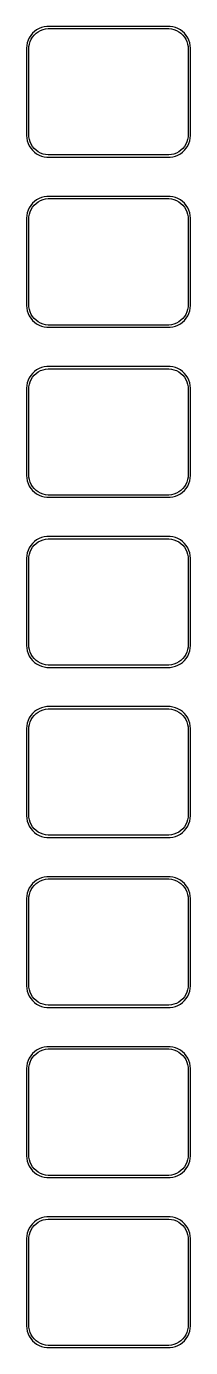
# Model space of a CAD drawing. Header units: metres. Extents: x -19 to 19, y 570 to 1146.
# Drawn here: x -18.8 to 18.8, y 843 to 1146 of the extents above; entities that cross this region are included whole.
import ezdxf

# ---------------------------------------------------------------- set-up
doc = ezdxf.new("R2010")
doc.units = ezdxf.units.M

msp = doc.modelspace()

# ---------------------------------------------------------------- linework, layer by layer
for p, q in [((-15.8789, 1145.52), (-16.4291, 1145.22)), ((-15.2951, 1145.76), (-15.8789, 1145.52)), ((-15.5224, 1145.05), (-14.9678, 1145.27)), ((-14.6869, 1145.91), (-15.2951, 1145.76)), ((-14.9678, 1145.27), (-14.3901, 1145.42)), ((-14.0639, 1145.99), (-14.6869, 1145.91)), ((-14.3901, 1145.42), (-13.7982, 1145.49)), ((14.0639, 1145.99), (-14.0639, 1145.99)), ((-13.7982, 1145.49), (13.7982, 1145.49)), ((13.7982, 1145.49), (14.3901, 1145.42)), ((14.6869, 1145.91), (14.0639, 1145.99)), ((14.3901, 1145.42), (14.9678, 1145.27)), ((15.2951, 1145.76), (14.6869, 1145.91)), ((14.9678, 1145.27), (15.5224, 1145.05)), ((15.8789, 1145.52), (15.2951, 1145.76)), ((16.4291, 1145.22), (15.8789, 1145.52)), ((-18.5929, 1142.24), (-18.7106, 1141.63)), ((-18.3989, 1142.84), (-18.5929, 1142.24)), ((-18.1315, 1143.41), (-18.3989, 1142.84)), ((-17.7951, 1143.94), (-18.1315, 1143.41)), ((-18.1008, 1141.93), (-17.9164, 1142.5)), ((-17.9164, 1142.5), (-17.6624, 1143.04)), ((-17.3948, 1144.42), (-17.7951, 1143.94)), ((-17.6624, 1143.04), (-17.3428, 1143.54)), ((-16.9371, 1144.85), (-17.3948, 1144.42)), ((-17.3428, 1143.54), (-16.9626, 1144)), ((-16.9626, 1144), (-16.5278, 1144.41)), ((-16.4291, 1145.22), (-16.9371, 1144.85)), ((-16.5278, 1144.41), (-16.0452, 1144.76)), ((-16.0452, 1144.76), (-15.5224, 1145.05)), ((15.5224, 1145.05), (16.0452, 1144.76)), ((16.0452, 1144.76), (16.5278, 1144.41)), ((16.9371, 1144.85), (16.4291, 1145.22)), ((16.5278, 1144.41), (16.9626, 1144)), ((17.3948, 1144.42), (16.9371, 1144.85)), ((16.9626, 1144), (17.3428, 1143.54)), ((17.3428, 1143.54), (17.6624, 1143.04)), ((17.7951, 1143.94), (17.3948, 1144.42)), ((17.6624, 1143.04), (17.9164, 1142.5)), ((18.1315, 1143.41), (17.7951, 1143.94)), ((17.9164, 1142.5), (18.1008, 1141.93)), ((18.3989, 1142.84), (18.1315, 1143.41)), ((18.5929, 1142.24), (18.3989, 1142.84)), ((18.7106, 1141.63), (18.5929, 1142.24)), ((-18.7106, 1141.63), (-18.75, 1141)), ((-18.75, 1141), (-18.75, 1121)), ((-18.25, 1140.75), (-18.2125, 1141.35)), ((-18.25, 1121.25), (-18.25, 1140.75)), ((-18.2125, 1141.35), (-18.1008, 1141.93)), ((18.1008, 1141.93), (18.2125, 1141.35)), ((18.2125, 1141.35), (18.25, 1140.75)), ((18.25, 1140.75), (18.25, 1121.25)), ((18.75, 1141), (18.7106, 1141.63)), ((18.75, 1121), (18.75, 1141)), ((-18.2125, 1120.65), (-18.25, 1121.25)), ((18.25, 1121.25), (18.2125, 1120.65)), ((-18.75, 1121), (-18.7106, 1120.37)), ((-18.7106, 1120.37), (-18.5929, 1119.76)), ((-18.5929, 1119.76), (-18.3989, 1119.16)), ((-18.3989, 1119.16), (-18.1315, 1118.59)), ((-18.1008, 1120.07), (-18.2125, 1120.65)), ((-18.1315, 1118.59), (-17.7951, 1118.06)), ((-17.9164, 1119.5), (-18.1008, 1120.07)), ((-17.6624, 1118.96), (-17.9164, 1119.5)), ((-17.7951, 1118.06), (-17.3948, 1117.58)), ((-17.3428, 1118.46), (-17.6624, 1118.96)), ((-16.9626, 1118), (-17.3428, 1118.46)), ((-16.5278, 1117.59), (-16.9626, 1118)), ((16.9626, 1118), (16.5278, 1117.59)), ((17.3428, 1118.46), (16.9626, 1118)), ((17.6624, 1118.96), (17.3428, 1118.46)), ((17.3948, 1117.58), (17.7951, 1118.06)), ((17.9164, 1119.5), (17.6624, 1118.96)), ((17.7951, 1118.06), (18.1315, 1118.59)), ((18.1008, 1120.07), (17.9164, 1119.5)), ((18.2125, 1120.65), (18.1008, 1120.07)), ((18.1315, 1118.59), (18.3989, 1119.16)), ((18.3989, 1119.16), (18.5929, 1119.76)), ((18.5929, 1119.76), (18.7106, 1120.37)), ((18.7106, 1120.37), (18.75, 1121)), ((-17.3948, 1117.58), (-16.9371, 1117.15)), ((-16.9371, 1117.15), (-16.4291, 1116.78)), ((-16.0452, 1117.24), (-16.5278, 1117.59)), ((-16.4291, 1116.78), (-15.8789, 1116.48)), ((-15.5224, 1116.95), (-16.0452, 1117.24)), ((-15.8789, 1116.48), (-15.2951, 1116.24)), ((-14.9678, 1116.73), (-15.5224, 1116.95)), ((-15.2951, 1116.24), (-14.6869, 1116.09)), ((-14.3901, 1116.58), (-14.9678, 1116.73)), ((-14.6869, 1116.09), (-14.0639, 1116.01)), ((-13.7982, 1116.51), (-14.3901, 1116.58)), ((-14.0639, 1116.01), (14.0639, 1116.01)), ((13.7982, 1116.51), (-13.7982, 1116.51)), ((14.3901, 1116.58), (13.7982, 1116.51)), ((14.0639, 1116.01), (14.6869, 1116.09)), ((14.9678, 1116.73), (14.3901, 1116.58)), ((14.6869, 1116.09), (15.2951, 1116.24)), ((15.5224, 1116.95), (14.9678, 1116.73)), ((15.2951, 1116.24), (15.8789, 1116.48)), ((16.0452, 1117.24), (15.5224, 1116.95)), ((15.8789, 1116.48), (16.4291, 1116.78)), ((16.5278, 1117.59), (16.0452, 1117.24)), ((16.4291, 1116.78), (16.9371, 1117.15)), ((16.9371, 1117.15), (17.3948, 1117.58)), ((-16.4291, 1106.22), (-16.9371, 1105.85)), ((-15.8789, 1106.52), (-16.4291, 1106.22)), ((-16.0452, 1105.76), (-15.5224, 1106.05)), ((-15.2951, 1106.76), (-15.8789, 1106.52)), ((-15.5224, 1106.05), (-14.9678, 1106.27)), ((-14.6869, 1106.91), (-15.2951, 1106.76)), ((-14.9678, 1106.27), (-14.3901, 1106.42)), ((-14.0639, 1106.99), (-14.6869, 1106.91)), ((-14.3901, 1106.42), (-13.7982, 1106.49)), ((14.0639, 1106.99), (-14.0639, 1106.99)), ((-13.7982, 1106.49), (13.7982, 1106.49)), ((13.7982, 1106.49), (14.3901, 1106.42)), ((14.6869, 1106.91), (14.0639, 1106.99)), ((14.3901, 1106.42), (14.9678, 1106.27)), ((15.2951, 1106.76), (14.6869, 1106.91)), ((14.9678, 1106.27), (15.5224, 1106.05)), ((15.8789, 1106.52), (15.2951, 1106.76)), ((15.5224, 1106.05), (16.0452, 1105.76)), ((16.4291, 1106.22), (15.8789, 1106.52)), ((16.9371, 1105.85), (16.4291, 1106.22)), ((-18.5929, 1103.24), (-18.7106, 1102.63)), ((-18.3989, 1103.84), (-18.5929, 1103.24)), ((-18.1315, 1104.41), (-18.3989, 1103.84)), ((-18.2125, 1102.35), (-18.1008, 1102.93)), ((-17.7951, 1104.94), (-18.1315, 1104.41)), ((-18.1008, 1102.93), (-17.9164, 1103.5)), ((-17.9164, 1103.5), (-17.6624, 1104.04)), ((-17.3948, 1105.42), (-17.7951, 1104.94)), ((-17.6624, 1104.04), (-17.3428, 1104.54)), ((-16.9371, 1105.85), (-17.3948, 1105.42)), ((-17.3428, 1104.54), (-16.9626, 1105)), ((-16.9626, 1105), (-16.5278, 1105.41)), ((-16.5278, 1105.41), (-16.0452, 1105.76)), ((16.0452, 1105.76), (16.5278, 1105.41)), ((16.5278, 1105.41), (16.9626, 1105)), ((17.3948, 1105.42), (16.9371, 1105.85)), ((16.9626, 1105), (17.3428, 1104.54)), ((17.3428, 1104.54), (17.6624, 1104.04)), ((17.7951, 1104.94), (17.3948, 1105.42)), ((17.6624, 1104.04), (17.9164, 1103.5)), ((18.1315, 1104.41), (17.7951, 1104.94)), ((17.9164, 1103.5), (18.1008, 1102.93)), ((18.1008, 1102.93), (18.2125, 1102.35)), ((18.3989, 1103.84), (18.1315, 1104.41)), ((18.5929, 1103.24), (18.3989, 1103.84)), ((18.7106, 1102.63), (18.5929, 1103.24)), ((-18.7106, 1102.63), (-18.75, 1102)), ((-18.75, 1102), (-18.75, 1082)), ((-18.25, 1101.75), (-18.2125, 1102.35)), ((-18.25, 1082.25), (-18.25, 1101.75)), ((18.2125, 1102.35), (18.25, 1101.75)), ((18.25, 1101.75), (18.25, 1082.25)), ((18.75, 1102), (18.7106, 1102.63)), ((18.75, 1082), (18.75, 1102)), ((-18.75, 1082), (-18.7106, 1081.37)), ((-18.2125, 1081.65), (-18.25, 1082.25)), ((-18.1008, 1081.07), (-18.2125, 1081.65)), ((18.2125, 1081.65), (18.1008, 1081.07)), ((18.25, 1082.25), (18.2125, 1081.65)), ((18.7106, 1081.37), (18.75, 1082)), ((-18.7106, 1081.37), (-18.5929, 1080.76)), ((-18.5929, 1080.76), (-18.3989, 1080.16)), ((-18.3989, 1080.16), (-18.1315, 1079.59)), ((-18.1315, 1079.59), (-17.7951, 1079.06)), ((-17.9164, 1080.5), (-18.1008, 1081.07)), ((-17.6624, 1079.96), (-17.9164, 1080.5)), ((-17.7951, 1079.06), (-17.3948, 1078.58)), ((-17.3428, 1079.46), (-17.6624, 1079.96)), ((-16.9626, 1079), (-17.3428, 1079.46)), ((-16.5278, 1078.59), (-16.9626, 1079)), ((16.9626, 1079), (16.5278, 1078.59)), ((17.3428, 1079.46), (16.9626, 1079)), ((17.6624, 1079.96), (17.3428, 1079.46)), ((17.3948, 1078.58), (17.7951, 1079.06)), ((17.9164, 1080.5), (17.6624, 1079.96)), ((17.7951, 1079.06), (18.1315, 1079.59)), ((18.1008, 1081.07), (17.9164, 1080.5)), ((18.1315, 1079.59), (18.3989, 1080.16)), ((18.3989, 1080.16), (18.5929, 1080.76)), ((18.5929, 1080.76), (18.7106, 1081.37)), ((-17.3948, 1078.58), (-16.9371, 1078.15)), ((-16.9371, 1078.15), (-16.4291, 1077.78)), ((-16.0452, 1078.24), (-16.5278, 1078.59)), ((-16.4291, 1077.78), (-15.8789, 1077.48)), ((-15.5224, 1077.95), (-16.0452, 1078.24)), ((-15.8789, 1077.48), (-15.2951, 1077.24)), ((-14.9678, 1077.73), (-15.5224, 1077.95)), ((-15.2951, 1077.24), (-14.6869, 1077.09)), ((-14.3901, 1077.58), (-14.9678, 1077.73)), ((-14.6869, 1077.09), (-14.0639, 1077.01)), ((-13.7982, 1077.51), (-14.3901, 1077.58)), ((-14.0639, 1077.01), (14.0639, 1077.01)), ((13.7982, 1077.51), (-13.7982, 1077.51)), ((14.3901, 1077.58), (13.7982, 1077.51)), ((14.0639, 1077.01), (14.6869, 1077.09)), ((14.9678, 1077.73), (14.3901, 1077.58)), ((14.6869, 1077.09), (15.2951, 1077.24)), ((15.5224, 1077.95), (14.9678, 1077.73)), ((15.2951, 1077.24), (15.8789, 1077.48)), ((16.0452, 1078.24), (15.5224, 1077.95)), ((15.8789, 1077.48), (16.4291, 1077.78)), ((16.5278, 1078.59), (16.0452, 1078.24)), ((16.4291, 1077.78), (16.9371, 1078.15)), ((16.9371, 1078.15), (17.3948, 1078.58)), ((-16.9371, 1066.85), (-17.3948, 1066.42)), ((-16.4291, 1067.22), (-16.9371, 1066.85)), ((-16.5278, 1066.41), (-16.0452, 1066.76)), ((-15.8789, 1067.52), (-16.4291, 1067.22)), ((-16.0452, 1066.76), (-15.5224, 1067.05)), ((-15.2951, 1067.76), (-15.8789, 1067.52)), ((-15.5224, 1067.05), (-14.9678, 1067.27)), ((-14.6869, 1067.91), (-15.2951, 1067.76)), ((-14.9678, 1067.27), (-14.3901, 1067.42)), ((-14.0639, 1067.99), (-14.6869, 1067.91)), ((-14.3901, 1067.42), (-13.7982, 1067.49)), ((14.0639, 1067.99), (-14.0639, 1067.99)), ((-13.7982, 1067.49), (13.7982, 1067.49)), ((13.7982, 1067.49), (14.3901, 1067.42)), ((14.6869, 1067.91), (14.0639, 1067.99)), ((14.3901, 1067.42), (14.9678, 1067.27)), ((15.2951, 1067.76), (14.6869, 1067.91)), ((14.9678, 1067.27), (15.5224, 1067.05)), ((15.8789, 1067.52), (15.2951, 1067.76)), ((15.5224, 1067.05), (16.0452, 1066.76)), ((16.4291, 1067.22), (15.8789, 1067.52)), ((16.0452, 1066.76), (16.5278, 1066.41)), ((16.9371, 1066.85), (16.4291, 1067.22)), ((17.3948, 1066.42), (16.9371, 1066.85)), ((-18.7106, 1063.63), (-18.75, 1063)), ((-18.5929, 1064.24), (-18.7106, 1063.63)), ((-18.3989, 1064.84), (-18.5929, 1064.24)), ((-18.1315, 1065.41), (-18.3989, 1064.84)), ((-18.2125, 1063.35), (-18.1008, 1063.93)), ((-17.7951, 1065.94), (-18.1315, 1065.41)), ((-18.1008, 1063.93), (-17.9164, 1064.5)), ((-17.9164, 1064.5), (-17.6624, 1065.04)), ((-17.3948, 1066.42), (-17.7951, 1065.94)), ((-17.6624, 1065.04), (-17.3428, 1065.54)), ((-17.3428, 1065.54), (-16.9626, 1066)), ((-16.9626, 1066), (-16.5278, 1066.41)), ((16.5278, 1066.41), (16.9626, 1066)), ((16.9626, 1066), (17.3428, 1065.54)), ((17.3428, 1065.54), (17.6624, 1065.04)), ((17.7951, 1065.94), (17.3948, 1066.42)), ((17.6624, 1065.04), (17.9164, 1064.5)), ((18.1315, 1065.41), (17.7951, 1065.94)), ((17.9164, 1064.5), (18.1008, 1063.93)), ((18.1008, 1063.93), (18.2125, 1063.35)), ((18.3989, 1064.84), (18.1315, 1065.41)), ((18.5929, 1064.24), (18.3989, 1064.84)), ((18.7106, 1063.63), (18.5929, 1064.24)), ((18.75, 1063), (18.7106, 1063.63)), ((-18.75, 1063), (-18.75, 1043)), ((-18.25, 1062.75), (-18.2125, 1063.35)), ((-18.25, 1043.25), (-18.25, 1062.75)), ((18.2125, 1063.35), (18.25, 1062.75)), ((18.25, 1062.75), (18.25, 1043.25)), ((18.75, 1043), (18.75, 1063)), ((-18.75, 1043), (-18.7106, 1042.37)), ((-18.7106, 1042.37), (-18.5929, 1041.76)), ((-18.2125, 1042.65), (-18.25, 1043.25)), ((-18.1008, 1042.07), (-18.2125, 1042.65)), ((18.2125, 1042.65), (18.1008, 1042.07)), ((18.25, 1043.25), (18.2125, 1042.65)), ((18.5929, 1041.76), (18.7106, 1042.37)), ((18.7106, 1042.37), (18.75, 1043)), ((-18.5929, 1041.76), (-18.3989, 1041.16)), ((-18.3989, 1041.16), (-18.1315, 1040.59)), ((-18.1315, 1040.59), (-17.7951, 1040.06)), ((-17.9164, 1041.5), (-18.1008, 1042.07)), ((-17.6624, 1040.96), (-17.9164, 1041.5)), ((-17.7951, 1040.06), (-17.3948, 1039.58)), ((-17.3428, 1040.46), (-17.6624, 1040.96)), ((-17.3948, 1039.58), (-16.9371, 1039.15)), ((-16.9626, 1040), (-17.3428, 1040.46)), ((-16.5278, 1039.59), (-16.9626, 1040)), ((-16.0452, 1039.24), (-16.5278, 1039.59)), ((-15.5224, 1038.95), (-16.0452, 1039.24)), ((16.0452, 1039.24), (15.5224, 1038.95)), ((16.5278, 1039.59), (16.0452, 1039.24)), ((16.9626, 1040), (16.5278, 1039.59)), ((16.9371, 1039.15), (17.3948, 1039.58)), ((17.3428, 1040.46), (16.9626, 1040)), ((17.6624, 1040.96), (17.3428, 1040.46)), ((17.3948, 1039.58), (17.7951, 1040.06)), ((17.9164, 1041.5), (17.6624, 1040.96)), ((17.7951, 1040.06), (18.1315, 1040.59)), ((18.1008, 1042.07), (17.9164, 1041.5)), ((18.1315, 1040.59), (18.3989, 1041.16)), ((18.3989, 1041.16), (18.5929, 1041.76)), ((-16.9371, 1039.15), (-16.4291, 1038.78)), ((-16.4291, 1038.78), (-15.8789, 1038.48)), ((-15.8789, 1038.48), (-15.2951, 1038.24)), ((-14.9678, 1038.73), (-15.5224, 1038.95)), ((-15.2951, 1038.24), (-14.6869, 1038.09)), ((-14.3901, 1038.58), (-14.9678, 1038.73)), ((-14.6869, 1038.09), (-14.0639, 1038.01)), ((-13.7982, 1038.51), (-14.3901, 1038.58)), ((-14.0639, 1038.01), (14.0639, 1038.01)), ((13.7982, 1038.51), (-13.7982, 1038.51)), ((14.3901, 1038.58), (13.7982, 1038.51)), ((14.0639, 1038.01), (14.6869, 1038.09)), ((14.9678, 1038.73), (14.3901, 1038.58)), ((14.6869, 1038.09), (15.2951, 1038.24)), ((15.5224, 1038.95), (14.9678, 1038.73)), ((15.2951, 1038.24), (15.8789, 1038.48)), ((15.8789, 1038.48), (16.4291, 1038.78)), ((16.4291, 1038.78), (16.9371, 1039.15)), ((-17.3948, 1027.42), (-17.7951, 1026.94)), ((-16.9371, 1027.85), (-17.3948, 1027.42)), ((-16.9626, 1027), (-16.5278, 1027.41)), ((-16.4291, 1028.22), (-16.9371, 1027.85)), ((-16.5278, 1027.41), (-16.0452, 1027.76)), ((-15.8789, 1028.52), (-16.4291, 1028.22)), ((-16.0452, 1027.76), (-15.5224, 1028.05)), ((-15.2951, 1028.76), (-15.8789, 1028.52)), ((-15.5224, 1028.05), (-14.9678, 1028.27)), ((-14.6869, 1028.91), (-15.2951, 1028.76)), ((-14.9678, 1028.27), (-14.3901, 1028.42)), ((-14.0639, 1028.99), (-14.6869, 1028.91)), ((-14.3901, 1028.42), (-13.7982, 1028.49)), ((14.0639, 1028.99), (-14.0639, 1028.99)), ((-13.7982, 1028.49), (13.7982, 1028.49)), ((13.7982, 1028.49), (14.3901, 1028.42)), ((14.6869, 1028.91), (14.0639, 1028.99)), ((14.3901, 1028.42), (14.9678, 1028.27)), ((15.2951, 1028.76), (14.6869, 1028.91)), ((14.9678, 1028.27), (15.5224, 1028.05)), ((15.8789, 1028.52), (15.2951, 1028.76)), ((15.5224, 1028.05), (16.0452, 1027.76)), ((16.4291, 1028.22), (15.8789, 1028.52)), ((16.0452, 1027.76), (16.5278, 1027.41)), ((16.9371, 1027.85), (16.4291, 1028.22)), ((16.5278, 1027.41), (16.9626, 1027)), ((17.3948, 1027.42), (16.9371, 1027.85)), ((17.7951, 1026.94), (17.3948, 1027.42)), ((-18.7106, 1024.63), (-18.75, 1024)), ((-18.5929, 1025.24), (-18.7106, 1024.63)), ((-18.3989, 1025.84), (-18.5929, 1025.24)), ((-18.1315, 1026.41), (-18.3989, 1025.84)), ((-18.25, 1023.75), (-18.2125, 1024.35)), ((-18.2125, 1024.35), (-18.1008, 1024.93)), ((-17.7951, 1026.94), (-18.1315, 1026.41)), ((-18.1008, 1024.93), (-17.9164, 1025.5)), ((-17.9164, 1025.5), (-17.6624, 1026.04)), ((-17.6624, 1026.04), (-17.3428, 1026.54)), ((-17.3428, 1026.54), (-16.9626, 1027)), ((16.9626, 1027), (17.3428, 1026.54)), ((17.3428, 1026.54), (17.6624, 1026.04)), ((17.6624, 1026.04), (17.9164, 1025.5)), ((18.1315, 1026.41), (17.7951, 1026.94)), ((17.9164, 1025.5), (18.1008, 1024.93)), ((18.1008, 1024.93), (18.2125, 1024.35)), ((18.3989, 1025.84), (18.1315, 1026.41)), ((18.2125, 1024.35), (18.25, 1023.75)), ((18.5929, 1025.24), (18.3989, 1025.84)), ((18.7106, 1024.63), (18.5929, 1025.24)), ((18.75, 1024), (18.7106, 1024.63)), ((-18.75, 1024), (-18.75, 1004)), ((-18.25, 1004.25), (-18.25, 1023.75)), ((18.25, 1023.75), (18.25, 1004.25)), ((18.75, 1004), (18.75, 1024)), ((-18.75, 1004), (-18.7106, 1003.37)), ((-18.7106, 1003.37), (-18.5929, 1002.76)), ((-18.2125, 1003.65), (-18.25, 1004.25)), ((-18.1008, 1003.07), (-18.2125, 1003.65)), ((-17.9164, 1002.5), (-18.1008, 1003.07)), ((18.1008, 1003.07), (17.9164, 1002.5)), ((18.2125, 1003.65), (18.1008, 1003.07)), ((18.25, 1004.25), (18.2125, 1003.65)), ((18.5929, 1002.76), (18.7106, 1003.37)), ((18.7106, 1003.37), (18.75, 1004)), ((-18.5929, 1002.76), (-18.3989, 1002.16)), ((-18.3989, 1002.16), (-18.1315, 1001.59)), ((-18.1315, 1001.59), (-17.7951, 1001.06)), ((-17.6624, 1001.96), (-17.9164, 1002.5)), ((-17.7951, 1001.06), (-17.3948, 1000.58)), ((-17.3428, 1001.46), (-17.6624, 1001.96)), ((-17.3948, 1000.58), (-16.9371, 1000.15)), ((-16.9626, 1001), (-17.3428, 1001.46)), ((-16.5278, 1000.59), (-16.9626, 1001)), ((-16.9371, 1000.15), (-16.4291, 999.778)), ((-16.0452, 1000.24), (-16.5278, 1000.59)), ((-15.5224, 999.952), (-16.0452, 1000.24)), ((-14.9678, 999.732), (-15.5224, 999.952)), ((15.5224, 999.952), (14.9678, 999.732)), ((16.0452, 1000.24), (15.5224, 999.952)), ((16.5278, 1000.59), (16.0452, 1000.24)), ((16.4291, 999.778), (16.9371, 1000.15)), ((16.9626, 1001), (16.5278, 1000.59)), ((16.9371, 1000.15), (17.3948, 1000.58)), ((17.3428, 1001.46), (16.9626, 1001)), ((17.6624, 1001.96), (17.3428, 1001.46)), ((17.3948, 1000.58), (17.7951, 1001.06)), ((17.9164, 1002.5), (17.6624, 1001.96)), ((17.7951, 1001.06), (18.1315, 1001.59)), ((18.1315, 1001.59), (18.3989, 1002.16)), ((18.3989, 1002.16), (18.5929, 1002.76)), ((-16.4291, 999.778), (-15.8789, 999.476)), ((-15.8789, 999.476), (-15.2951, 999.245)), ((-15.2951, 999.245), (-14.6869, 999.089)), ((-14.3901, 999.584), (-14.9678, 999.732)), ((-14.6869, 999.089), (-14.0639, 999.01)), ((-13.7982, 999.509), (-14.3901, 999.584)), ((-14.0639, 999.01), (14.0639, 999.01)), ((13.7982, 999.509), (-13.7982, 999.509)), ((14.3901, 999.584), (13.7982, 999.509)), ((14.0639, 999.01), (14.6869, 999.089)), ((14.9678, 999.732), (14.3901, 999.584)), ((14.6869, 999.089), (15.2951, 999.245)), ((15.2951, 999.245), (15.8789, 999.476)), ((15.8789, 999.476), (16.4291, 999.778)), ((-17.7951, 987.939), (-18.1315, 987.409)), ((-17.3948, 988.423), (-17.7951, 987.939)), ((-16.9371, 988.853), (-17.3948, 988.423)), ((-17.3428, 987.542), (-16.9626, 988.002)), ((-16.9626, 988.002), (-16.5278, 988.41)), ((-16.4291, 989.222), (-16.9371, 988.853)), ((-16.5278, 988.41), (-16.0452, 988.761)), ((-15.8789, 989.524), (-16.4291, 989.222)), ((-16.0452, 988.761), (-15.5224, 989.048)), ((-15.2951, 989.755), (-15.8789, 989.524)), ((-15.5224, 989.048), (-14.9678, 989.268)), ((-14.6869, 989.911), (-15.2951, 989.755)), ((-14.9678, 989.268), (-14.3901, 989.416)), ((-14.0639, 989.99), (-14.6869, 989.911)), ((-14.3901, 989.416), (-13.7982, 989.491)), ((14.0639, 989.99), (-14.0639, 989.99)), ((-13.7982, 989.491), (13.7982, 989.491)), ((13.7982, 989.491), (14.3901, 989.416)), ((14.6869, 989.911), (14.0639, 989.99)), ((14.3901, 989.416), (14.9678, 989.268)), ((15.2951, 989.755), (14.6869, 989.911)), ((14.9678, 989.268), (15.5224, 989.048)), ((15.8789, 989.524), (15.2951, 989.755)), ((15.5224, 989.048), (16.0452, 988.761)), ((16.4291, 989.222), (15.8789, 989.524)), ((16.0452, 988.761), (16.5278, 988.41)), ((16.9371, 988.853), (16.4291, 989.222)), ((16.5278, 988.41), (16.9626, 988.002)), ((17.3948, 988.423), (16.9371, 988.853)), ((16.9626, 988.002), (17.3428, 987.542)), ((17.7951, 987.939), (17.3948, 988.423)), ((18.1315, 987.409), (17.7951, 987.939)), ((-18.7106, 985.627), (-18.75, 985)), ((-18.75, 985), (-18.75, 965)), ((-18.5929, 986.243), (-18.7106, 985.627)), ((-18.3989, 986.841), (-18.5929, 986.243)), ((-18.1315, 987.409), (-18.3989, 986.841)), ((-18.25, 984.75), (-18.2125, 985.345)), ((-18.25, 965.25), (-18.25, 984.75)), ((-18.2125, 985.345), (-18.1008, 985.931)), ((-18.1008, 985.931), (-17.9164, 986.499)), ((-17.9164, 986.499), (-17.6624, 987.038)), ((-17.6624, 987.038), (-17.3428, 987.542)), ((17.3428, 987.542), (17.6624, 987.038)), ((17.6624, 987.038), (17.9164, 986.499)), ((17.9164, 986.499), (18.1008, 985.931)), ((18.1008, 985.931), (18.2125, 985.345)), ((18.3989, 986.841), (18.1315, 987.409)), ((18.2125, 985.345), (18.25, 984.75)), ((18.25, 984.75), (18.25, 965.25)), ((18.5929, 986.243), (18.3989, 986.841)), ((18.7106, 985.627), (18.5929, 986.243)), ((18.75, 985), (18.7106, 985.627)), ((18.75, 965), (18.75, 985)), ((-18.75, 965), (-18.7106, 964.373)), ((-18.7106, 964.373), (-18.5929, 963.757)), ((-18.5929, 963.757), (-18.3989, 963.159)), ((-18.2125, 964.655), (-18.25, 965.25)), ((-18.1008, 964.069), (-18.2125, 964.655)), ((-17.9164, 963.501), (-18.1008, 964.069)), ((-17.6624, 962.962), (-17.9164, 963.501)), ((17.9164, 963.501), (17.6624, 962.962)), ((18.1008, 964.069), (17.9164, 963.501)), ((18.2125, 964.655), (18.1008, 964.069)), ((18.25, 965.25), (18.2125, 964.655)), ((18.3989, 963.159), (18.5929, 963.757)), ((18.5929, 963.757), (18.7106, 964.373)), ((18.7106, 964.373), (18.75, 965)), ((-18.3989, 963.159), (-18.1315, 962.591)), ((-18.1315, 962.591), (-17.7951, 962.061)), ((-17.7951, 962.061), (-17.3948, 961.577)), ((-17.3428, 962.458), (-17.6624, 962.962)), ((-17.3948, 961.577), (-16.9371, 961.147)), ((-16.9626, 961.998), (-17.3428, 962.458)), ((-16.5278, 961.59), (-16.9626, 961.998)), ((-16.9371, 961.147), (-16.4291, 960.778)), ((-16.0452, 961.239), (-16.5278, 961.59)), ((-16.4291, 960.778), (-15.8789, 960.476)), ((-15.5224, 960.952), (-16.0452, 961.239)), ((-15.8789, 960.476), (-15.2951, 960.245)), ((-14.9678, 960.732), (-15.5224, 960.952)), ((-14.3901, 960.584), (-14.9678, 960.732)), ((-13.7982, 960.509), (-14.3901, 960.584)), ((13.7982, 960.509), (-13.7982, 960.509)), ((14.3901, 960.584), (13.7982, 960.509)), ((14.9678, 960.732), (14.3901, 960.584)), ((15.5224, 960.952), (14.9678, 960.732)), ((15.2951, 960.245), (15.8789, 960.476)), ((16.0452, 961.239), (15.5224, 960.952)), ((15.8789, 960.476), (16.4291, 960.778)), ((16.5278, 961.59), (16.0452, 961.239)), ((16.4291, 960.778), (16.9371, 961.147)), ((16.9626, 961.998), (16.5278, 961.59)), ((16.9371, 961.147), (17.3948, 961.577)), ((17.3428, 962.458), (16.9626, 961.998)), ((17.6624, 962.962), (17.3428, 962.458)), ((17.3948, 961.577), (17.7951, 962.061)), ((17.7951, 962.061), (18.1315, 962.591)), ((18.1315, 962.591), (18.3989, 963.159)), ((-15.2951, 960.245), (-14.6869, 960.089)), ((-14.6869, 960.089), (-14.0639, 960.01)), ((-14.0639, 960.01), (14.0639, 960.01)), ((14.0639, 960.01), (14.6869, 960.089)), ((14.6869, 960.089), (15.2951, 960.245)), ((-18.1315, 948.409), (-18.3989, 947.841)), ((-17.7951, 948.939), (-18.1315, 948.409)), ((-17.3948, 949.423), (-17.7951, 948.939)), ((-17.6624, 948.038), (-17.3428, 948.542)), ((-16.9371, 949.853), (-17.3948, 949.423)), ((-17.3428, 948.542), (-16.9626, 949.002)), ((-16.9626, 949.002), (-16.5278, 949.41)), ((-16.4291, 950.222), (-16.9371, 949.853)), ((-16.5278, 949.41), (-16.0452, 949.761)), ((-15.8789, 950.524), (-16.4291, 950.222)), ((-16.0452, 949.761), (-15.5224, 950.048)), ((-15.2951, 950.755), (-15.8789, 950.524)), ((-15.5224, 950.048), (-14.9678, 950.268)), ((-14.6869, 950.911), (-15.2951, 950.755)), ((-14.9678, 950.268), (-14.3901, 950.416)), ((-14.0639, 950.99), (-14.6869, 950.911)), ((-14.3901, 950.416), (-13.7982, 950.491)), ((14.0639, 950.99), (-14.0639, 950.99)), ((-13.7982, 950.491), (13.7982, 950.491)), ((13.7982, 950.491), (14.3901, 950.416)), ((14.6869, 950.911), (14.0639, 950.99)), ((14.3901, 950.416), (14.9678, 950.268)), ((15.2951, 950.755), (14.6869, 950.911)), ((14.9678, 950.268), (15.5224, 950.048)), ((15.8789, 950.524), (15.2951, 950.755)), ((15.5224, 950.048), (16.0452, 949.761)), ((16.4291, 950.222), (15.8789, 950.524)), ((16.0452, 949.761), (16.5278, 949.41)), ((16.9371, 949.853), (16.4291, 950.222)), ((16.5278, 949.41), (16.9626, 949.002)), ((17.3948, 949.423), (16.9371, 949.853)), ((16.9626, 949.002), (17.3428, 948.542)), ((17.3428, 948.542), (17.6624, 948.038)), ((17.7951, 948.939), (17.3948, 949.423)), ((18.1315, 948.409), (17.7951, 948.939)), ((18.3989, 947.841), (18.1315, 948.409)), ((-18.7106, 946.627), (-18.75, 946)), ((-18.75, 946), (-18.75, 926)), ((-18.5929, 947.243), (-18.7106, 946.627)), ((-18.3989, 947.841), (-18.5929, 947.243)), ((-18.25, 945.75), (-18.2125, 946.345)), ((-18.25, 926.25), (-18.25, 945.75)), ((-18.2125, 946.345), (-18.1008, 946.931)), ((-18.1008, 946.931), (-17.9164, 947.499)), ((-17.9164, 947.499), (-17.6624, 948.038)), ((17.6624, 948.038), (17.9164, 947.499)), ((17.9164, 947.499), (18.1008, 946.931)), ((18.1008, 946.931), (18.2125, 946.345)), ((18.2125, 946.345), (18.25, 945.75)), ((18.25, 945.75), (18.25, 926.25)), ((18.5929, 947.243), (18.3989, 947.841)), ((18.7106, 946.627), (18.5929, 947.243)), ((18.75, 946), (18.7106, 946.627)), ((18.75, 926), (18.75, 946)), ((-18.75, 926), (-18.7106, 925.373)), ((-18.7106, 925.373), (-18.5929, 924.757)), ((-18.5929, 924.757), (-18.3989, 924.159)), ((-18.3989, 924.159), (-18.1315, 923.591)), ((-18.2125, 925.655), (-18.25, 926.25)), ((-18.1008, 925.069), (-18.2125, 925.655)), ((-17.9164, 924.501), (-18.1008, 925.069)), ((-17.6624, 923.962), (-17.9164, 924.501)), ((17.9164, 924.501), (17.6624, 923.962)), ((18.1008, 925.069), (17.9164, 924.501)), ((18.2125, 925.655), (18.1008, 925.069)), ((18.1315, 923.591), (18.3989, 924.159)), ((18.25, 926.25), (18.2125, 925.655)), ((18.3989, 924.159), (18.5929, 924.757)), ((18.5929, 924.757), (18.7106, 925.373)), ((18.7106, 925.373), (18.75, 926)), ((-18.1315, 923.591), (-17.7951, 923.061)), ((-17.7951, 923.061), (-17.3948, 922.577)), ((-17.3428, 923.458), (-17.6624, 923.962)), ((-17.3948, 922.577), (-16.9371, 922.147)), ((-16.9626, 922.998), (-17.3428, 923.458)), ((-16.5278, 922.59), (-16.9626, 922.998)), ((-16.9371, 922.147), (-16.4291, 921.778)), ((-16.0452, 922.239), (-16.5278, 922.59)), ((-16.4291, 921.778), (-15.8789, 921.476)), ((-15.5224, 921.952), (-16.0452, 922.239)), ((-15.8789, 921.476), (-15.2951, 921.245)), ((-14.9678, 921.732), (-15.5224, 921.952)), ((-15.2951, 921.245), (-14.6869, 921.089)), ((-14.3901, 921.584), (-14.9678, 921.732)), ((-14.6869, 921.089), (-14.0639, 921.01)), ((-13.7982, 921.509), (-14.3901, 921.584)), ((13.7982, 921.509), (-13.7982, 921.509)), ((14.3901, 921.584), (13.7982, 921.509)), ((14.0639, 921.01), (14.6869, 921.089)), ((14.9678, 921.732), (14.3901, 921.584)), ((14.6869, 921.089), (15.2951, 921.245)), ((15.5224, 921.952), (14.9678, 921.732)), ((15.2951, 921.245), (15.8789, 921.476)), ((16.0452, 922.239), (15.5224, 921.952)), ((15.8789, 921.476), (16.4291, 921.778)), ((16.5278, 922.59), (16.0452, 922.239)), ((16.4291, 921.778), (16.9371, 922.147)), ((16.9626, 922.998), (16.5278, 922.59)), ((16.9371, 922.147), (17.3948, 922.577)), ((17.3428, 923.458), (16.9626, 922.998)), ((17.6624, 923.962), (17.3428, 923.458)), ((17.3948, 922.577), (17.7951, 923.061)), ((17.7951, 923.061), (18.1315, 923.591)), ((-14.0639, 921.01), (14.0639, 921.01)), ((-14.0639, 911.99), (-14.6869, 911.911)), ((14.0639, 911.99), (-14.0639, 911.99)), ((14.6869, 911.911), (14.0639, 911.99)), ((-18.1315, 909.409), (-18.3989, 908.841)), ((-17.7951, 909.939), (-18.1315, 909.409)), ((-17.9164, 908.499), (-17.6624, 909.038)), ((-17.3948, 910.423), (-17.7951, 909.939)), ((-17.6624, 909.038), (-17.3428, 909.542)), ((-16.9371, 910.853), (-17.3948, 910.423)), ((-17.3428, 909.542), (-16.9626, 910.002)), ((-16.9626, 910.002), (-16.5278, 910.41)), ((-16.4291, 911.222), (-16.9371, 910.853)), ((-16.5278, 910.41), (-16.0452, 910.761)), ((-15.8789, 911.524), (-16.4291, 911.222)), ((-16.0452, 910.761), (-15.5224, 911.048)), ((-15.2951, 911.755), (-15.8789, 911.524)), ((-15.5224, 911.048), (-14.9678, 911.268)), ((-14.6869, 911.911), (-15.2951, 911.755)), ((-14.9678, 911.268), (-14.3901, 911.416)), ((-14.3901, 911.416), (-13.7982, 911.491)), ((-13.7982, 911.491), (13.7982, 911.491)), ((13.7982, 911.491), (14.3901, 911.416)), ((14.3901, 911.416), (14.9678, 911.268)), ((15.2951, 911.755), (14.6869, 911.911)), ((14.9678, 911.268), (15.5224, 911.048)), ((15.8789, 911.524), (15.2951, 911.755)), ((15.5224, 911.048), (16.0452, 910.761)), ((16.4291, 911.222), (15.8789, 911.524)), ((16.0452, 910.761), (16.5278, 910.41)), ((16.9371, 910.853), (16.4291, 911.222)), ((16.5278, 910.41), (16.9626, 910.002)), ((17.3948, 910.423), (16.9371, 910.853)), ((16.9626, 910.002), (17.3428, 909.542)), ((17.3428, 909.542), (17.6624, 909.038)), ((17.7951, 909.939), (17.3948, 910.423)), ((17.6624, 909.038), (17.9164, 908.499)), ((18.1315, 909.409), (17.7951, 909.939)), ((18.3989, 908.841), (18.1315, 909.409)), ((-18.7106, 907.627), (-18.75, 907)), ((-18.75, 907), (-18.75, 887)), ((-18.5929, 908.243), (-18.7106, 907.627)), ((-18.3989, 908.841), (-18.5929, 908.243)), ((-18.25, 906.75), (-18.2125, 907.345)), ((-18.25, 887.25), (-18.25, 906.75)), ((-18.2125, 907.345), (-18.1008, 907.931)), ((-18.1008, 907.931), (-17.9164, 908.499)), ((17.9164, 908.499), (18.1008, 907.931)), ((18.1008, 907.931), (18.2125, 907.345)), ((18.2125, 907.345), (18.25, 906.75)), ((18.25, 906.75), (18.25, 887.25)), ((18.5929, 908.243), (18.3989, 908.841)), ((18.7106, 907.627), (18.5929, 908.243)), ((18.75, 907), (18.7106, 907.627)), ((18.75, 887), (18.75, 907)), ((-18.75, 887), (-18.7106, 886.373)), ((-18.7106, 886.373), (-18.5929, 885.757)), ((-18.5929, 885.757), (-18.3989, 885.159)), ((-18.3989, 885.159), (-18.1315, 884.591)), ((-18.2125, 886.655), (-18.25, 887.25)), ((-18.1008, 886.069), (-18.2125, 886.655)), ((-17.9164, 885.501), (-18.1008, 886.069)), ((-17.6624, 884.962), (-17.9164, 885.501)), ((-17.3428, 884.458), (-17.6624, 884.962)), ((17.6624, 884.962), (17.3428, 884.458)), ((17.9164, 885.501), (17.6624, 884.962)), ((18.1008, 886.069), (17.9164, 885.501)), ((18.2125, 886.655), (18.1008, 886.069)), ((18.1315, 884.591), (18.3989, 885.159)), ((18.25, 887.25), (18.2125, 886.655)), ((18.3989, 885.159), (18.5929, 885.757)), ((18.5929, 885.757), (18.7106, 886.373)), ((18.7106, 886.373), (18.75, 887)), ((-18.1315, 884.591), (-17.7951, 884.061)), ((-17.7951, 884.061), (-17.3948, 883.577)), ((-17.3948, 883.577), (-16.9371, 883.147)), ((-16.9626, 883.998), (-17.3428, 884.458)), ((-16.5278, 883.59), (-16.9626, 883.998)), ((-16.9371, 883.147), (-16.4291, 882.778)), ((-16.0452, 883.239), (-16.5278, 883.59)), ((-16.4291, 882.778), (-15.8789, 882.476)), ((-15.5224, 882.952), (-16.0452, 883.239)), ((-15.8789, 882.476), (-15.2951, 882.245)), ((-14.9678, 882.732), (-15.5224, 882.952)), ((-15.2951, 882.245), (-14.6869, 882.089)), ((-14.3901, 882.584), (-14.9678, 882.732)), ((-14.6869, 882.089), (-14.0639, 882.01)), ((-13.7982, 882.509), (-14.3901, 882.584)), ((-14.0639, 882.01), (14.0639, 882.01)), ((13.7982, 882.509), (-13.7982, 882.509)), ((14.3901, 882.584), (13.7982, 882.509)), ((14.0639, 882.01), (14.6869, 882.089)), ((14.9678, 882.732), (14.3901, 882.584)), ((14.6869, 882.089), (15.2951, 882.245)), ((15.5224, 882.952), (14.9678, 882.732)), ((15.2951, 882.245), (15.8789, 882.476)), ((16.0452, 883.239), (15.5224, 882.952)), ((15.8789, 882.476), (16.4291, 882.778)), ((16.5278, 883.59), (16.0452, 883.239)), ((16.4291, 882.778), (16.9371, 883.147)), ((16.9626, 883.998), (16.5278, 883.59)), ((16.9371, 883.147), (17.3948, 883.577)), ((17.3428, 884.458), (16.9626, 883.998)), ((17.3948, 883.577), (17.7951, 884.061)), ((17.7951, 884.061), (18.1315, 884.591)), ((-15.2951, 872.755), (-15.8789, 872.524)), ((-14.6869, 872.911), (-15.2951, 872.755)), ((-14.0639, 872.99), (-14.6869, 872.911)), ((14.0639, 872.99), (-14.0639, 872.99)), ((14.6869, 872.911), (14.0639, 872.99)), ((15.2951, 872.755), (14.6869, 872.911)), ((15.8789, 872.524), (15.2951, 872.755)), ((-18.3989, 869.841), (-18.5929, 869.243)), ((-18.1315, 870.409), (-18.3989, 869.841)), ((-17.7951, 870.939), (-18.1315, 870.409)), ((-17.9164, 869.499), (-17.6624, 870.038)), ((-17.3948, 871.423), (-17.7951, 870.939)), ((-17.6624, 870.038), (-17.3428, 870.542)), ((-16.9371, 871.853), (-17.3948, 871.423)), ((-17.3428, 870.542), (-16.9626, 871.002)), ((-16.9626, 871.002), (-16.5278, 871.41)), ((-16.4291, 872.222), (-16.9371, 871.853)), ((-16.5278, 871.41), (-16.0452, 871.761)), ((-15.8789, 872.524), (-16.4291, 872.222)), ((-16.0452, 871.761), (-15.5224, 872.048)), ((-15.5224, 872.048), (-14.9678, 872.268)), ((-14.9678, 872.268), (-14.3901, 872.416)), ((-14.3901, 872.416), (-13.7982, 872.491)), ((-13.7982, 872.491), (13.7982, 872.491)), ((13.7982, 872.491), (14.3901, 872.416)), ((14.3901, 872.416), (14.9678, 872.268)), ((14.9678, 872.268), (15.5224, 872.048)), ((15.5224, 872.048), (16.0452, 871.761)), ((16.4291, 872.222), (15.8789, 872.524)), ((16.0452, 871.761), (16.5278, 871.41)), ((16.9371, 871.853), (16.4291, 872.222)), ((16.5278, 871.41), (16.9626, 871.002)), ((17.3948, 871.423), (16.9371, 871.853)), ((16.9626, 871.002), (17.3428, 870.542)), ((17.3428, 870.542), (17.6624, 870.038)), ((17.7951, 870.939), (17.3948, 871.423)), ((17.6624, 870.038), (17.9164, 869.499)), ((18.1315, 870.409), (17.7951, 870.939)), ((18.3989, 869.841), (18.1315, 870.409)), ((18.5929, 869.243), (18.3989, 869.841)), ((-18.7106, 868.627), (-18.75, 868)), ((-18.75, 868), (-18.75, 848)), ((-18.5929, 869.243), (-18.7106, 868.627)), ((-18.25, 867.75), (-18.2125, 868.345)), ((-18.25, 848.25), (-18.25, 867.75)), ((-18.2125, 868.345), (-18.1008, 868.931)), ((-18.1008, 868.931), (-17.9164, 869.499)), ((17.9164, 869.499), (18.1008, 868.931)), ((18.1008, 868.931), (18.2125, 868.345)), ((18.2125, 868.345), (18.25, 867.75)), ((18.25, 867.75), (18.25, 848.25)), ((18.7106, 868.627), (18.5929, 869.243)), ((18.75, 868), (18.7106, 868.627)), ((18.75, 848), (18.75, 868)), ((-18.75, 848), (-18.7106, 847.373)), ((-18.7106, 847.373), (-18.5929, 846.757)), ((-18.5929, 846.757), (-18.3989, 846.159)), ((-18.3989, 846.159), (-18.1315, 845.591)), ((-18.2125, 847.655), (-18.25, 848.25)), ((-18.1008, 847.069), (-18.2125, 847.655)), ((-18.1315, 845.591), (-17.7951, 845.061)), ((-17.9164, 846.501), (-18.1008, 847.069)), ((-17.6624, 845.962), (-17.9164, 846.501)), ((-17.3428, 845.458), (-17.6624, 845.962)), ((-16.9626, 844.998), (-17.3428, 845.458)), ((17.3428, 845.458), (16.9626, 844.998)), ((17.6624, 845.962), (17.3428, 845.458)), ((17.9164, 846.501), (17.6624, 845.962)), ((17.7951, 845.061), (18.1315, 845.591)), ((18.1008, 847.069), (17.9164, 846.501)), ((18.2125, 847.655), (18.1008, 847.069)), ((18.1315, 845.591), (18.3989, 846.159)), ((18.25, 848.25), (18.2125, 847.655)), ((18.3989, 846.159), (18.5929, 846.757)), ((18.5929, 846.757), (18.7106, 847.373)), ((18.7106, 847.373), (18.75, 848)), ((-17.7951, 845.061), (-17.3948, 844.577)), ((-17.3948, 844.577), (-16.9371, 844.147)), ((-16.5278, 844.59), (-16.9626, 844.998)), ((-16.9371, 844.147), (-16.4291, 843.778)), ((-16.0452, 844.239), (-16.5278, 844.59)), ((-16.4291, 843.778), (-15.8789, 843.476)), ((-15.5224, 843.952), (-16.0452, 844.239)), ((-15.8789, 843.476), (-15.2951, 843.245)), ((-14.9678, 843.732), (-15.5224, 843.952)), ((-15.2951, 843.245), (-14.6869, 843.089)), ((-14.3901, 843.584), (-14.9678, 843.732)), ((-14.6869, 843.089), (-14.0639, 843.01)), ((-13.7982, 843.509), (-14.3901, 843.584)), ((-14.0639, 843.01), (14.0639, 843.01)), ((13.7982, 843.509), (-13.7982, 843.509)), ((14.3901, 843.584), (13.7982, 843.509)), ((14.0639, 843.01), (14.6869, 843.089)), ((14.9678, 843.732), (14.3901, 843.584)), ((14.6869, 843.089), (15.2951, 843.245)), ((15.5224, 843.952), (14.9678, 843.732)), ((15.2951, 843.245), (15.8789, 843.476)), ((16.0452, 844.239), (15.5224, 843.952)), ((15.8789, 843.476), (16.4291, 843.778)), ((16.5278, 844.59), (16.0452, 844.239)), ((16.4291, 843.778), (16.9371, 844.147)), ((16.9626, 844.998), (16.5278, 844.59)), ((16.9371, 844.147), (17.3948, 844.577)), ((17.3948, 844.577), (17.7951, 845.061))]:
    msp.add_line(p, q)

doc.saveas('drawing.dxf')
